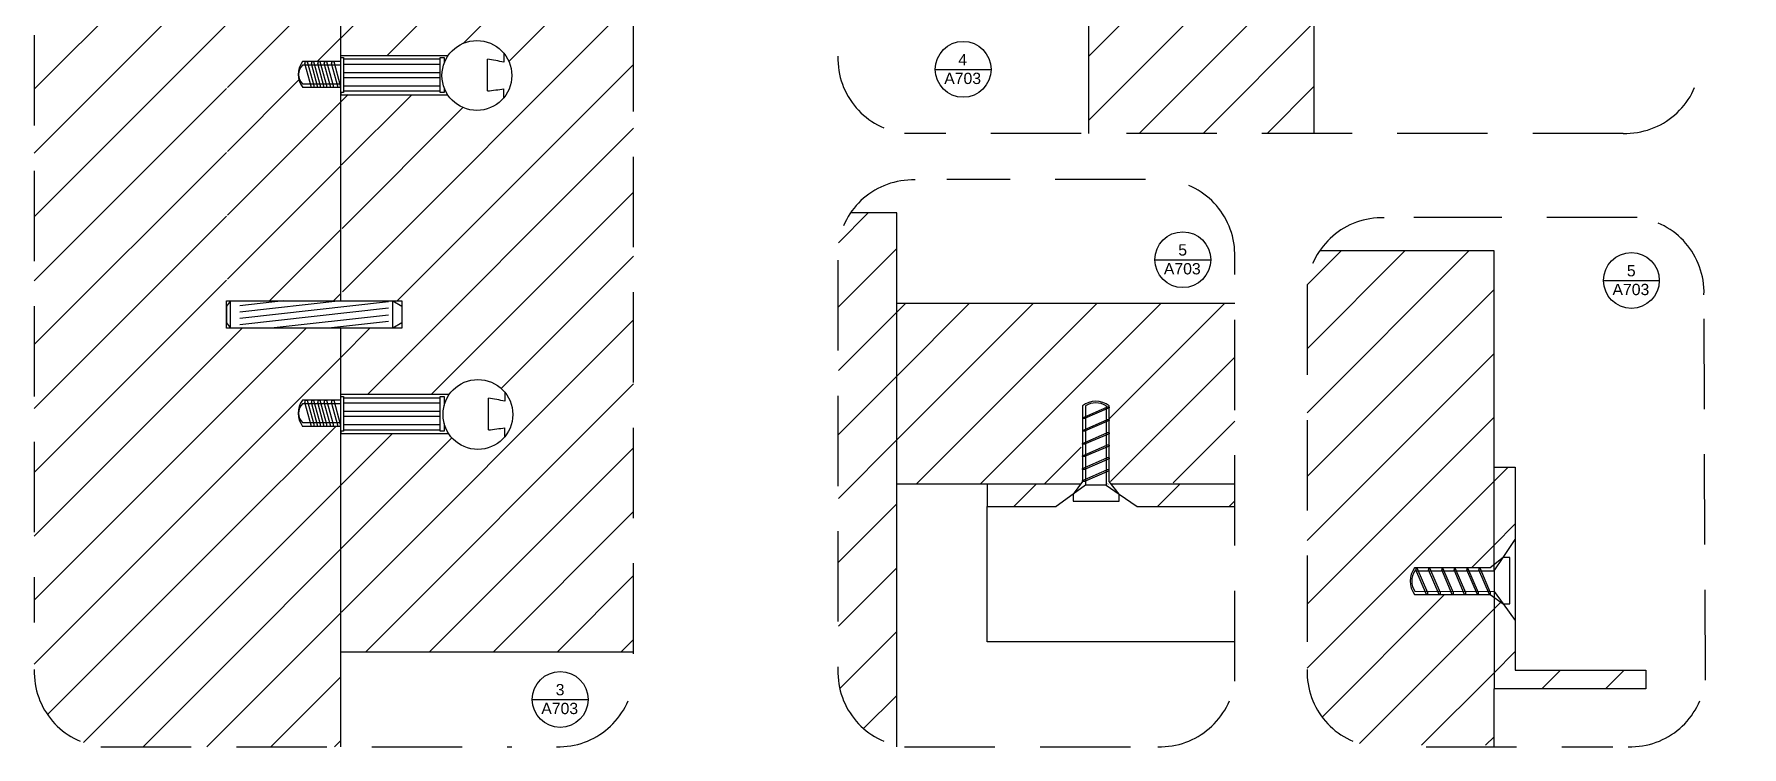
# Model space of a CAD drawing. Header units: inches. Extents: x 223 to 3435, y 564 to 4205.
# Drawn here: x 2678 to 3056.3, y 3762.8 to 3920.5 of the extents above; entities that cross this region are included whole.
import ezdxf

# ---------------------------------------------------------------- set-up
doc = ezdxf.new("R2010")
doc.units = ezdxf.units.IN
doc.header["$MEASUREMENT"] = 0
doc.linetypes.add('DASHEDX2', pattern=[1.5, 1, -0.5])
doc.styles.get("Standard").update_dxf_attribs({"font": 'Arial.ttf'})
pattern_1 = [(45, (829.2407108029029, 2879.782602915726), (-7.071067811865475, 7.071067811865476), [])]

msp = doc.modelspace()

# ---------------------------------------------------------------- hatches: boundary and pattern name
h = msp.add_hatch()
h.set_pattern_fill('ANSI31', color=8, scale=80)
h.set_pattern_definition(pattern_1)
edge = h.paths.add_edge_path()
edge.add_line((2720.856607547204, 3762.757564469256), (2720.856607547204, 3855.419714615084))
edge.add_line((2720.856607547204, 3855.419714615084), (2720.616520008156, 3855.419714615084))
edge.add_line((2720.616520008156, 3855.419714615084), (2720.616520008156, 3861.498192304532))
edge.add_line((2720.616520008156, 3861.498192304533), (2720.664684172269, 3930.419722391344))
edge.add_line((2720.664684172269, 3930.419722391344), (2720.616520008157, 3930.419722391344))
edge.add_line((2720.616520008156, 3930.419722391344), (2720.616520008156, 3936.49820008079))
edge.add_line((2720.616520008156, 3936.49820008079), (2720.678134914392, 4005.419714615084))
edge.add_line((2720.678134914393, 4005.419714615084), (2720.616520008156, 4005.419714615084))
edge.add_line((2720.616520008156, 4005.419714615084), (2720.616520008156, 4011.642745520087))
edge.add_line((2720.616520008156, 4011.642745520087), (2720.757753133375, 4125.419722391343))
edge.add_line((2720.757753133375, 4125.419722391343), (2720.616520008155, 4125.419722391343))
edge.add_line((2720.616520008156, 4125.419722391343), (2720.616520008156, 4131.498200080784))
edge.add_line((2720.616520008156, 4131.498200080784), (2720.856299785344, 4204.962245547818))
edge.add_arc((2714.011601118503, 4155.181606773247), 50.248998961613, 82.17108069158189, 135.6840582980728)
edge.add_line((2678.058523649471, 4190.286280495559), (2678.063459976507, 3779.849091249109))
edge.add_arc((2703.697347033567, 3781.912559818119), 25.71680517073225, 184.6022540571565, 207.24152091009)
edge.add_arc((2694.782247067405, 3779.369344395557), 16.72566886059406, 213.4874306377923, 263.3098871738037)
edge.add_line((2692.833717514745, 3762.757564496441), (2720.856607547204, 3762.757564469256))
h = msp.add_hatch()
h.set_pattern_fill('ANSI31', color=8, scale=80)
h.set_pattern_definition(pattern_1)
h.paths.add_polyline_path([(2745.966910833956, 4103.709532583964), (2744.239547434536, 4103.709532583964), (2744.239547434536, 4103.709532049617), (2743.741043644839, 4103.709532049617), (2742.809796165359, 4103.709532129528), (2742.809796165359, 4103.709532049623), (2742.311292375662, 4103.709532049623), (2741.399043557961, 4103.709532151233), (2741.399043557961, 4103.709532049628), (2740.900539768263, 4103.709532049628), (2739.988634429194, 4103.709532193512), (2739.988634429194, 4103.709532049636), (2739.490130639497, 4103.709532049636), (2737.514026784807, 4103.709532583964, -0.3364382528740795), (2737.466658659307, 4109.488324409438), (2745.966910833956, 4109.488324409438), (2745.966910833956, 4125.419722391343), (2720.856607547204, 4125.419722391343), (2720.856607547204, 4011.641849440313), (2745.966910833956, 4011.548130142508)])
h.paths.add_polyline_path([(2745.966910833956, 4205.056538033796), (2722.213446495737, 4205.056538033796, 0.02033807497738567), (2720.856607547204, 4204.962279550527), (2720.856607547204, 4131.498200080791), (2721.501629409078, 4131.498200080792), (2745.966910833956, 4131.498200080791)])
h.paths.add_polyline_path([(2745.966910833956, 3983.709524807703), (2744.239547434536, 3983.709524807703), (2744.239547434536, 3983.709524273357), (2743.741043644839, 3983.709524273357), (2742.809796165359, 3983.709524353268), (2742.809796165359, 3983.709524273364), (2742.311292375662, 3983.709524273364), (2741.399043557961, 3983.709524374972), (2741.399043557961, 3983.709524273369), (2740.900539768263, 3983.709524273369), (2739.988634429194, 3983.709524417249), (2739.988634429194, 3983.709524273375), (2739.490130639497, 3983.709524273375), (2737.513941386141, 3983.709524807703, -0.3364382528740796), (2737.466573260641, 3989.488316633179), (2745.966910833956, 3989.488316633179), (2745.966910833956, 4005.419714615084), (2720.856607547204, 4005.419714615084), (2720.856607547204, 3936.49820008079), (2721.501629409078, 3936.49820008079), (2745.966910833956, 3936.498200080791)])
h.paths.add_polyline_path([(2745.966910833956, 3908.709532049635), (2737.541537592313, 3908.709532049635, -0.3364382528740796), (2737.494169466812, 3914.48832387511), (2743.88858603969, 3914.48832387511), (2743.88858603969, 3914.488324409439), (2744.387089829389, 3914.488324409439), (2745.966910833956, 3914.48832387511), (2745.966910833956, 3930.419722391344), (2720.856607547204, 3930.419722391344), (2720.856607547204, 3861.498192304533), (2721.501629409078, 3861.498192304533), (2745.966910833956, 3861.498192304533)])
h.paths.add_polyline_path([(2745.966910833956, 3833.709524807703), (2744.239547434536, 3833.709524807703), (2744.239547434536, 3833.709524273357), (2743.741043644839, 3833.709524273357), (2742.809796165359, 3833.70952435327), (2742.809796165359, 3833.709524273364), (2742.311292375662, 3833.709524273364), (2741.399043557961, 3833.709524374976), (2741.399043557961, 3833.709524273369), (2740.900539768263, 3833.709524273369), (2739.988634429194, 3833.709524417257), (2739.988634429194, 3833.709524273375), (2739.490130639497, 3833.709524273375), (2737.514143663713, 3833.709524807703, -0.336438252874088), (2737.466775538212, 3839.488316633179), (2745.966910833956, 3839.488316633179), (2745.966910833956, 3855.419714615084), (2720.856607547204, 3855.419714615084), (2720.856607547204, 3762.757564469257), (2745.966910833956, 3762.757564469257)])
h = msp.add_hatch()
h.set_pattern_fill('ANSI31', color=8, scale=80)
h.set_pattern_definition(pattern_1)
edge = h.paths.add_edge_path()
edge.add_arc((2794.09114796326, 4188.399989189507), 16.72566886059549, 1.643655670545416, 84.78928313819007)
edge.add_line((2795.610154030434, 4205.056538033796), (2745.966910833956, 4205.056538033796))
edge.add_line((2745.966910833956, 4205.056538033796), (2745.966910833956, 4131.49820008079))
edge.add_line((2745.966910833956, 4131.49820008079), (2759.444550407973, 4131.49820008079))
edge.add_line((2759.444550407973, 4131.49820008079), (2759.444550407973, 4125.419722391343))
edge.add_line((2759.444550407973, 4125.419722391343), (2745.966910833956, 4125.419722391343))
edge.add_line((2745.966910833956, 4125.419722391343), (2745.99381372113, 4110.867453834226))
edge.add_line((2745.99381372113, 4110.867453834226), (2750.511040109379, 4110.897759878143))
edge.add_line((2750.511040109379, 4110.897759878143), (2768.064553211839, 4110.867453834226))
edge.add_line((2768.064553211839, 4110.867453834226), (2768.00231012612, 4110.338788234079))
edge.add_line((2768.00231012612, 4110.338788234079), (2768.869056984171, 4110.338788234079))
edge.add_line((2768.869056984171, 4110.338788234079), (2768.869056984171, 4109.159507776705))
edge.add_arc((2776.171087126045, 4106.616792977041), 7.732078811372066, 0, 160.800847676083, ccw=False)
edge.add_arc((2776.171087126045, 4106.616792977041), 7.732078811372048, -160.8008476760831, 0, ccw=False)
edge.add_line((2768.869056984171, 4104.074078177376), (2768.869056984171, 4102.603016174015))
edge.add_line((2768.869056984171, 4102.603016174015), (2768.579915540781, 4102.155456490034))
edge.add_line((2768.579915540781, 4102.155456490034), (2748.297874369981, 4102.094848670657))
edge.add_line((2748.297874369981, 4102.094848670657), (2746.054418359858, 4102.155456490034))
edge.add_line((2746.054418359858, 4102.155456490034), (2746.371268117472, 4011.546620958002))
edge.add_line((2746.371268117472, 4011.546620958002), (2759.444550407973, 4011.497827487757))
edge.add_line((2759.444550407973, 4011.497827487756), (2759.444550407973, 4005.419714615084))
edge.add_line((2759.444550407973, 4005.419714615084), (2745.966910833956, 4005.419714615084))
edge.add_line((2745.966910833956, 4005.419714615084), (2745.966912097044, 3990.821454956046))
edge.add_line((2745.966912097044, 3990.821454956046), (2746.99477222395, 3990.825440106475))
edge.add_line((2746.99477222395, 3990.825440106475), (2768.00231012612, 3990.821454956046))
edge.add_line((2768.00231012612, 3990.821454956046), (2768.00231012612, 3990.338780457821))
edge.add_line((2768.00231012612, 3990.33878045782), (2769.30793499608, 3990.33878045782))
edge.add_arc((2776.050252860715, 3986.553784743491), 7.732078811371995, 0, 150.6910603215394, ccw=False)
edge.add_arc((2776.050252860715, 3986.553784743491), 7.732078811372048, -158.24134707656526, 0, ccw=False)
edge.add_line((2768.869056984171, 3983.687520881251), (2769.538535136944, 3982.114637930212))
edge.add_line((2769.538535136944, 3982.114637930212), (2767.99782786606, 3982.041301572389))
edge.add_line((2767.99782786606, 3982.041301572389), (2746.571256646701, 3982.083614785537))
edge.add_line((2746.571256646701, 3982.083614785537), (2746.010079379635, 3982.134610039999))
edge.add_line((2746.010079379635, 3982.134610039999), (2746.401666971191, 3936.498200080791))
edge.add_line((2746.401666971191, 3936.498200080791), (2759.444550407973, 3936.498200080791))
edge.add_line((2759.444550407973, 3936.498200080791), (2759.444550407973, 3930.419722391344))
edge.add_line((2759.444550407973, 3930.419722391344), (2745.966910833956, 3930.419722391344))
edge.add_line((2745.966910833956, 3930.419722391344), (2745.939980415797, 3915.823483452375))
edge.add_line((2745.939980415797, 3915.823483452375), (2746.59284177797, 3915.853149227759))
edge.add_line((2746.59284177797, 3915.853149227759), (2767.94602475588, 3915.810357947439))
edge.add_line((2767.94602475588, 3915.810357947439), (2768.00231012612, 3915.33878823408))
edge.add_line((2768.00231012612, 3915.33878823408), (2768.869056984171, 3915.33878823408))
edge.add_line((2768.869056984171, 3915.33878823408), (2768.869056984171, 3914.105342059903))
edge.add_arc((2776.10789818731, 3911.387949784023), 7.732078811371839, 0, 159.4243413389502, ccw=False)
edge.add_arc((2776.10789818731, 3911.387949784023), 7.732078811372048, -150.69158807866688, 0, ccw=False)
edge.add_line((2769.365545458988, 3907.603016174015), (2768.16644250158, 3907.110602537607))
edge.add_line((2768.16644250158, 3907.110602537607), (2746.632999881524, 3907.173779968031))
edge.add_line((2746.632999881524, 3907.173779968031), (2746.064292217002, 3907.110615342977))
edge.add_line((2746.064292217002, 3907.110615342977), (2746.322134708516, 3861.498192304533))
edge.add_line((2746.322134708516, 3861.498192304533), (2759.444550407973, 3861.498192304533))
edge.add_line((2759.444550407973, 3861.498192304533), (2759.444550407973, 3855.419714615084))
edge.add_line((2759.444550407973, 3855.419714615085), (2745.966910833956, 3855.419714615085))
edge.add_line((2745.966910833956, 3855.419714615085), (2745.966910833956, 3840.338780457821))
edge.add_line((2745.966910833956, 3840.33878045782), (2747.508074236149, 3840.804679198931))
edge.add_line((2747.508074236149, 3840.804679198931), (2768.156845763061, 3840.804679198931))
edge.add_line((2768.156845763061, 3840.804679198931), (2768.00231012612, 3840.33878045782))
edge.add_line((2768.00231012612, 3840.33878045782), (2768.869056984171, 3840.33878045782))
edge.add_line((2768.869056984171, 3840.33878045782), (2768.869056984171, 3838.357722605611))
edge.add_arc((2776.332246549374, 3836.336375465925), 7.732078811372005, -9.094947017729282e-13, 164.84545536369, ccw=False)
edge.add_arc((2776.332246549374, 3836.336375465925), 7.732078811372048, -164.84545536369, 9.094947017729282e-13, ccw=False)
edge.add_line((2768.869056984171, 3834.315028326239), (2768.869056984171, 3832.603008397755))
edge.add_line((2768.869056984171, 3832.603008397755), (2768.152544400034, 3832.001422246436))
edge.add_line((2768.152544400034, 3832.001422246436), (2746.905768950337, 3832.14207216941))
edge.add_line((2746.905768950337, 3832.14207216941), (2745.991175069862, 3832.14207216941))
edge.add_line((2745.991175069862, 3832.14207216941), (2746.137509969415, 3783.808647688953))
edge.add_line((2746.137509969415, 3783.808647688953), (2810.809935054159, 3783.808647688953))
edge.add_line((2810.809935054159, 3783.808647688953), (2810.809935054159, 4188.879736043056))
h = msp.add_hatch()
h.set_pattern_fill('ANSI31', color=8, scale=80)
h.set_pattern_definition(pattern_1)
h.paths.add_polyline_path([(2961.563639112823, 4079.29159246545), (2960.873643781435, 4079.291574435877), (2959.740268789245, 4079.291623209286), (2958.606915451335, 4079.291597079908), (2957.473554895394, 4079.291597079733), (2956.340201557483, 4079.291570950353), (2955.206833783415, 4079.291597079733), (2954.073480445508, 4079.291570950353), (2952.940119889567, 4079.29157095018), (2951.806766551656, 4079.2915448208), (2951.673499471162, 4079.291497908017), (2951.673499471162, 4079.291172022669), (2950.673516196948, 4079.291145893115), (2949.540162859037, 4079.291119763737), (2948.406802303098, 4079.29111976356), (2947.273448965187, 4079.291093634182), (2946.140081191121, 4079.29111976356), (2945.00672785321, 4079.291093634182), (2943.87336729727, 4079.291093634007), (2942.740013959357, 4079.291067504626), (2941.606638967167, 4079.291116278038), (2940.473285629256, 4079.291090148657), (2939.339925073316, 4079.291090148484), (2938.206571735405, 4079.291064019104), (2937.073203961338, 4079.291090148484), (2935.939850623427, 4079.291064019104), (2934.806490067489, 4079.291064018929), (2933.673136729576, 4079.291037889551), (2932.539776173588, 4079.291037889549), (2931.69603222025, 4079.291019327663), (2931.696048946038, 4086.448078563236), (2931.562671664261, 4086.930903169485), (2932.696032220252, 4086.930903169485), (2933.829385558163, 4086.930929298866), (2934.962746114103, 4086.930929299041), (2936.096099452014, 4086.930955428419), (2937.22946722608, 4086.930929299041), (2938.362820563992, 4086.930955428419), (2939.49618111993, 4086.930955428596), (2940.629534457841, 4086.930981557974), (2941.762909450033, 4086.930932784565), (2942.896262787945, 4086.930958913943), (2944.029623343884, 4086.930958914119), (2945.162976681795, 4086.930985043499), (2946.296344455861, 4086.930958914119), (2947.429697793774, 4086.930985043499), (2948.69642841341, 4086.930985043692), (2948.69642841341, 4086.448186566801), (2950.673516196948, 4079.291145893115), (2951.673499471162, 4079.291172022669), (2951.673499471162, 4079.291541338533), (2952.80674982587, 4079.291570950353), (2952.80674982587, 4079.77436942705), (2950.829662042332, 4086.931410100736), (2949.829678768117, 4086.931383971181), (2949.82966204233, 4086.931410100736), (2950.829662042332, 4086.931410100736), (2951.963015380241, 4086.931436230114), (2953.096375936182, 4086.931436230292), (2954.229729274091, 4086.93146235967), (2955.363097048157, 4086.931436230292), (2956.49645038607, 4086.93146235967), (2957.629810942011, 4086.931462359845), (2958.763164279919, 4086.931488489225), (2959.896539272111, 4086.931439715815), (2961.563639112823, 4086.931478150682), (2961.563639112823, 4128.472944638821), (2944.674418467026, 4128.472944638821), (2944.674418467026, 4136.449081971528), (2945.559527867948, 4136.449081971528), (2961.563639112823, 4136.449081971528), (2961.563639112823, 4205.138383154144), (2911.563639112823, 4205.202533504991), (2911.563639112823, 3898.562390592965), (2961.563639112823, 3898.564143144846), (2961.563639112823, 3978.472944638821), (2944.674418467026, 3978.472944638821), (2944.674418467026, 3986.449081971529), (2945.559527867948, 3986.449081971529), (2961.563639112823, 3986.449081971529), (2961.563639112823, 4028.472944638821), (2944.674418467026, 4028.472944638821), (2944.674418467026, 4036.449081971529), (2945.559527867948, 4036.449081971529), (2961.563639112823, 4036.449081971529)])
edge = h.paths.add_edge_path()
edge.add_line((3047.121431807691, 4186.44908197153), (2961.563639112823, 4186.44908197153))
edge.add_line((2961.563639112823, 4186.44908197153), (2961.563639112823, 4136.449081971529))
edge.add_line((2961.563639112823, 4136.449081971528), (2981.563639112823, 4136.449081971528))
edge.add_line((2981.563639112823, 4136.449081971528), (2983.50244886684, 4136.449081971528))
edge.add_line((2983.50244886684, 4136.449081971528), (2983.50244886684, 4128.472944638821))
edge.add_line((2983.50244886684, 4128.472944638821), (2961.563639112823, 4128.472944638821))
edge.add_line((2961.563639112823, 4128.472944638821), (2961.563639112823, 4086.931465845367))
edge.add_line((2961.563639112823, 4086.931465845367), (2962.163253165962, 4086.931465845367))
edge.add_line((2962.163253165962, 4086.931465845367), (2963.296606503876, 4086.931491974748))
edge.add_line((2963.296606503876, 4086.931491974748), (2964.429974277939, 4086.931465845367))
edge.add_line((2964.429974277939, 4086.931465845367), (2965.563327615851, 4086.931491974748))
edge.add_line((2965.563327615851, 4086.931491974748), (2966.83005823549, 4086.931491974943))
edge.add_line((2966.83005823549, 4086.931491974943), (2966.83005823549, 4086.448693498046))
edge.add_line((2966.83005823549, 4086.448693498046), (2968.807146019028, 4079.291652824366))
edge.add_line((2968.807146019028, 4079.291652824366), (2969.807129293242, 4079.291678953917))
edge.add_line((2969.807129293242, 4079.291678953917), (2969.807129293242, 4079.291982070462))
edge.add_line((2969.807129293242, 4079.291982070462), (2970.940397934964, 4079.292011682761))
edge.add_line((2970.940397934964, 4079.292011682761), (2970.940397934964, 4079.774810159456))
edge.add_line((2970.940397934964, 4079.774810159456), (2968.963310151426, 4086.931850833142))
edge.add_line((2968.963310151426, 4086.931850833142), (2967.963326877212, 4086.931824703589))
edge.add_line((2967.963326877212, 4086.931824703589), (2967.963310151425, 4086.931850833142))
edge.add_line((2967.963310151425, 4086.931850833142), (2968.878940919173, 4086.931850833142))
edge.add_arc((2991.733607817567, 4082.455926503966), 23.28883203677332, -172.19101854281837, 168.9192726858745, ccw=False)
edge.add_line((2968.660743505488, 4079.291652484001), (2967.673792681115, 4079.291626694986))
edge.add_line((2967.673792681115, 4079.291626694986), (2966.540432125175, 4079.291626694811))
edge.add_line((2966.540432125175, 4079.291626694811), (2965.407078787264, 4079.291600565433))
edge.add_line((2965.407078787264, 4079.291600565433), (2964.2737110132, 4079.291626694811))
edge.add_line((2964.2737110132, 4079.291626694811), (2963.140357675287, 4079.291600565433))
edge.add_line((2963.140357675287, 4079.291600565433), (2962.00699711935, 4079.291600565256))
edge.add_line((2962.00699711935, 4079.291600565256), (2961.563639112823, 4079.291590343669))
edge.add_line((2961.563639112823, 4079.291590343669), (2961.563639112823, 4036.449081971529))
edge.add_line((2961.563639112823, 4036.449081971529), (2981.563639112823, 4036.449081971529))
edge.add_line((2981.563639112823, 4036.449081971529), (2983.50244886684, 4036.449081971529))
edge.add_line((2983.50244886684, 4036.449081971529), (2983.50244886684, 4028.472944638821))
edge.add_line((2983.50244886684, 4028.472944638821), (2961.563639112823, 4028.472944638821))
edge.add_line((2961.563639112823, 4028.472944638821), (2961.563639112823, 3986.449081971529))
edge.add_line((2961.563639112823, 3986.449081971529), (2981.563639112823, 3986.449081971529))
edge.add_line((2981.563639112823, 3986.449081971529), (2983.50244886684, 3986.449081971529))
edge.add_line((2983.50244886684, 3986.449081971529), (2983.50244886684, 3978.472944638821))
edge.add_line((2983.50244886684, 3978.472944638821), (2961.563639112823, 3978.472944638821))
edge.add_line((2961.563639112823, 3978.472944638821), (2961.563639112823, 3936.449081971529))
edge.add_line((2961.563639112823, 3936.449081971529), (3047.138358429791, 3936.449081971529))
edge.add_line((3047.138358429791, 3936.449081971529), (3047.121431807691, 4186.44908197153))
h.paths.add_polyline_path([(3343.199981326855, 4154.772477648863), (3154.036666994358, 4154.772477648863), (3154.036666994358, 4139.526785173577), (3154.036666994358, 4128.911237035514), (3170.462696100642, 4128.911237035514), (3170.462696100642, 4127.731736783322), (3170.462696100641, 4124.00184253539), (3170.462696100642, 4122.83275934606), (3154.036666994358, 4122.83275934606), (3154.036666994358, 4110.081537957734), (3154.575570608271, 4110.06649924115), (3155.247697739296, 4110.087828720228), (3176.442838759716, 4110.046083211846), (3176.442838759716, 4110.547311030581), (3176.720228480409, 4110.536644156814), (3193.196460995752, 4110.537617364985), (3193.252011231707, 4101.962991768875), (3193.241661453443, 4094.821107875464), (3434.508883460858, 4094.811086372808), (3434.508883460858, 4154.772477648863), (3399.205938048938, 4154.772477648863), (3399.205938048938, 4127.944445441119), (3393.127460359484, 4127.944445441119), (3393.127460359484, 4154.772477648863), (3349.278459016309, 4154.772477648863), (3349.278459016309, 4127.944445441119), (3343.199981326855, 4127.944445441119)])
h.paths.add_polyline_path([(3434.508883460858, 4174.772477648863), (3084.036666994358, 4174.772477648863), (3084.036666994358, 4154.772477648863), (3343.199981326855, 4154.772477648863), (3343.199981326855, 4165.887366440013), (3343.199981326855, 4166.772475840937), (3349.278459016309, 4166.772475840937), (3349.278459016309, 4165.887366440013), (3349.278459016309, 4154.772477648863), (3393.127460359484, 4154.772477648863), (3393.127460359484, 4166.772475840937), (3399.205938048938, 4166.772475840937), (3399.205938048938, 4154.772477648863), (3434.508883460858, 4154.772477648863)])
edge = h.paths.add_edge_path()
edge.add_line((3154.036666994358, 4102.696229722311), (3145.536531698615, 4102.696229722311))
edge.add_arc((3149.462461223457, 4105.423576155829), 4.780307647260325, 177.4894655774711, 214.7877399874158, ccw=False)
edge.add_arc((3147.539427405758, 4105.585099683176), 2.8530872120395, 179.0386556350303, 239.6286985758113)
edge.add_line((3146.096901715843, 4103.123550115639), (3146.096901715843, 4102.696230256638))
edge.add_line((3146.096901715843, 4102.696230256639), (3146.595405505541, 4102.696230256639))
edge.add_line((3146.595405505541, 4102.696230256639), (3148.00581460633, 4102.696230155363))
edge.add_line((3148.00581460633, 4102.696230155362), (3149.602169782011, 4108.47502208212))
edge.add_line((3149.602169782011, 4108.475022082121), (3149.468799718363, 4108.475022082121))
edge.add_line((3149.468799718363, 4108.475022082121), (3149.468799718363, 4107.99222360543))
edge.add_line((3149.468799718363, 4107.99222360543), (3148.005814486702, 4102.696229722311))
edge.add_line((3148.005814486702, 4102.696229722311), (3148.784693240753, 4102.696229722311))
edge.add_line((3148.784693240753, 4102.696229722311), (3150.381048536064, 4108.475022082126))
edge.add_line((3150.381048536064, 4108.475022082126), (3151.012922389408, 4108.475022082126))
edge.add_line((3151.012922389408, 4108.475022082126), (3149.416567094097, 4102.696229722311))
edge.add_line((3149.416567094097, 4102.696229722311), (3151.824972136446, 4102.696229722311))
edge.add_line((3151.824972136446, 4102.696229722311), (3153.421327284149, 4108.475021547786))
edge.add_line((3153.421327284149, 4108.475021547785), (3154.036666994358, 4108.475021547785))
edge.add_line((3154.036666994358, 4108.475021547785), (3154.036666994358, 4110.081537957733))
edge.add_line((3154.036666994358, 4110.081537957734), (3154.036666994358, 4122.832759346064))
edge.add_line((3154.036666994358, 4122.832759346063), (3133.573475454843, 4122.832759346065))
edge.add_line((3133.573475454843, 4122.832759346065), (3131.634665700823, 4122.83275934606))
edge.add_line((3131.634665700823, 4122.83275934606), (3131.634665700823, 4128.911237035513))
edge.add_line((3131.634665700823, 4128.911237035514), (3154.036666994358, 4128.911237035514))
edge.add_line((3154.036666994358, 4128.911237035514), (3154.036666994358, 4139.526785173577))
edge.add_line((3154.036666994358, 4139.526785173577), (3154.036666994358, 4154.772477648864))
edge.add_line((3154.036666994358, 4154.772477648863), (3104.036666994358, 4154.772477648863))
edge.add_line((3104.036666994358, 4154.772477648863), (3104.036666994358, 4055.597692657715))
edge.add_line((3104.036666994358, 4055.597692657716), (3154.036666994358, 4055.598530473088))
edge.add_line((3154.036666994358, 4055.598530473088), (3154.036666994358, 4102.696229722311))
h.paths.add_polyline_path([(3188.356835253005, 3969.713370448181), (3188.250028500838, 3969.713370448182), (3099.094219235775, 3969.713370448182), (3099.094219235775, 3947.368197616643), (3093.015741546321, 3947.368197616643), (3093.015741546321, 3969.713370448182), (3069.617314234481, 3969.713370448182), (3069.617314234481, 3909.71337044818), (3184.783084207277, 3909.71337044818), (3186.76160096263, 3912.963676945216), (3186.76160096263, 3914.964590243011), (3188.35683647945, 3914.964590243011), (3188.356835253005, 3930.761606929771), (3188.356835253005, 3931.260110719469)])
edge = h.paths.add_edge_path()
edge.add_line((3356.113589422335, 3994.713370448182), (3069.617314234481, 3994.713370448184))
edge.add_line((3069.617314234481, 3994.713370448184), (3069.617314234481, 3969.713370448182))
edge.add_line((3069.617314234481, 3969.713370448182), (3093.015741546321, 3969.713370448182))
edge.add_line((3093.015741546321, 3969.713370448182), (3093.015741546321, 3985.311118615537))
edge.add_line((3093.015741546321, 3985.311118615537), (3093.015741546321, 3986.196228016461))
edge.add_line((3093.015741546321, 3986.196228016461), (3099.094219235775, 3986.196228016461))
edge.add_line((3099.094219235775, 3986.196228016461), (3099.094219235775, 3969.713370448182))
edge.add_line((3099.094219235775, 3969.713370448182), (3187.983237274144, 3969.713370448182))
edge.add_line((3187.983237274144, 3969.713370448182), (3188.356835520488, 3969.816574630256))
edge.add_line((3188.356835520488, 3969.816574630256), (3188.356835253005, 3971.611284379481))
edge.add_line((3188.356835253005, 3971.611284379481), (3188.356835253005, 3972.10978816918))
edge.add_line((3188.356835253005, 3972.10978816918), (3188.356835253005, 3985.116462805928))
edge.add_arc((3191.752114629294, 3981.238241893764), 5.154465974918928, 39.927306931369685, 131.2012848004107, ccw=False)
edge.add_line((3195.704865069093, 3984.546456434459), (3195.33584607822, 3984.444517243107))
edge.add_line((3195.33584607822, 3984.444517243107), (3195.335846336398, 3969.713370448186))
edge.add_line((3195.335846336398, 3969.713370448186), (3317.7984401061, 3969.71337044818))
edge.add_line((3317.7984401061, 3969.71337044818), (3317.7984401061, 3985.311112363056))
edge.add_line((3317.7984401061, 3985.311112363056), (3317.7984401061, 3986.19622176398))
edge.add_line((3317.7984401061, 3986.19622176398), (3323.876917795554, 3986.19622176398))
edge.add_line((3323.876917795554, 3986.19622176398), (3323.876917795554, 3969.71337044818))
edge.add_line((3323.876917795554, 3969.71337044818), (3356.113589422335, 3969.713370448182))
edge.add_line((3356.113589422335, 3969.713370448182), (3356.113589422335, 3994.713370448182))
h.paths.add_polyline_path([(3286.113589422335, 3943.813521110879), (3286.113589422335, 3969.713370448181), (3195.335846336398, 3969.713370448186), (3195.335847295928, 3955.558960061405), (3195.335847295928, 3955.060456271707), (3195.335847295928, 3914.964590243011), (3196.931222350942, 3914.964590243011), (3196.931222350942, 3912.963676945217), (3198.74863005454, 3909.71337044818), (3286.113589422335, 3909.71337044818)])
h.paths.add_polyline_path([(3336.113589422335, 3969.71337044818), (3323.876917795554, 3969.71337044818), (3323.876917795554, 3947.368191364162), (3317.7984401061, 3947.368191364162), (3317.7984401061, 3969.71337044818), (3286.113589422335, 3969.713370448181), (3286.113589422335, 3943.813521110879), (3286.113589422335, 3842.03005254697), (3336.113589422335, 3842.03005254697)])
edge = h.paths.add_edge_path()
edge.add_line((2943.973608037288, 3860.965896708828), (2869.09101574446, 3860.965896708828))
edge.add_line((2869.09101574446, 3860.965896708828), (2869.09101574446, 3820.965896708828))
edge.add_line((2869.09101574446, 3820.965896708828), (2909.953330776148, 3820.965896708828))
edge.add_line((2909.953330776148, 3820.965896708828), (2910.215804232957, 3821.504058315207))
edge.add_line((2910.215804232957, 3821.504058315207), (2909.953336805161, 3824.27811959679))
edge.add_line((2909.953336805161, 3824.27811959679), (2909.503511052766, 3824.27811959467))
edge.add_line((2909.503511052766, 3824.27811959467), (2909.953341609606, 3824.472394614153))
edge.add_line((2909.953341609606, 3824.472394614153), (2909.953346438814, 3827.008357768852))
edge.add_line((2909.953346438814, 3827.008357768852), (2909.50351105768, 3827.008357768852))
edge.add_line((2909.50351105768, 3827.008357768852), (2909.953346808774, 3827.202635031656))
edge.add_line((2909.953346808774, 3827.202635031656), (2909.953351954028, 3829.904563415913))
edge.add_line((2909.953351954028, 3829.904563415913), (2909.503511056277, 3829.90456341531))
edge.add_line((2909.503511056277, 3829.90456341531), (2909.953352323993, 3830.098843060658))
edge.add_line((2909.953352323993, 3830.098843060658), (2910.215836138434, 3838.258587946944))
edge.add_arc((2913.179046336122, 3837.15777192907), 3.161077439876026, 20.379749982014573, 159.6202500179815, ccw=False)
edge.add_line((2916.142256533811, 3838.258587946944), (2915.879783077001, 3835.062145445868))
edge.add_line((2915.879783077001, 3835.062145445868), (2916.14225653381, 3821.504058315207))
edge.add_line((2916.14225653381, 3821.504058315207), (2943.973608037288, 3820.965896708826))
edge.add_line((2943.973608037288, 3820.965896708826), (2943.973608037288, 3860.965896708828))
h = msp.add_hatch()
h.set_pattern_fill('ANSI31', color=8, scale=80)
h.set_pattern_definition(pattern_1)
h.paths.add_polyline_path([(2869.09101574446, 3880.965896708828), (2858.862555741825, 3880.965896708828, 0.1105907338041925), (2856.163051181184, 3874.173232388211), (2856.163051181184, 3777.532466154868, 0.3197318945381901), (2869.09101574446, 3763.058408013821)])
h = msp.add_hatch()
h.set_pattern_fill('ANSI31', color=8, scale=80)
h.set_pattern_definition(pattern_1)
h.paths.add_polyline_path([(3001.384429750969, 3872.533886554172), (2962.749642315867, 3872.533886554172, 0.1201000032142876), (2959.990378133768, 3865.109269543395), (2959.990378133768, 3786.014574653592), (2959.984365611107, 3779.539955143752, 0.3502049607258922), (2972.838013899691, 3763.097827820124), (3001.384429750969, 3763.097827820124), (3001.384429750969, 3795.879244114908), (3000.56691749111, 3796.477257532555), (2995.072206863007, 3796.477262695392), (2995.072206863007, 3796.477261367632), (2994.877936524451, 3796.477261367632), (2992.341968690945, 3796.477264096556), (2992.341968690945, 3796.477261367632), (2992.147698352391, 3796.477261367632), (2989.445763043884, 3796.477265227511), (2989.445763043884, 3796.477261367632), (2989.251492705328, 3796.477261367632), (2983.812390627813, 3796.477273275125, -0.3369164407231371), (2983.812382142201, 3802.403693670506), (2984.093897010748, 3802.40369394208), (2984.093897010748, 3802.403745573963), (2984.288167349306, 3802.403745573963), (3000.56691177393, 3802.403709833405), (3001.384429750969, 3803.056180692348)])
h = msp.add_hatch()
h.set_pattern_fill('ANSI31', color=8, scale=80)
h.set_pattern_definition(pattern_1)
h.paths.add_polyline_path([(3006.105069683966, 3824.670067051935), (3001.384429750969, 3824.670067051934), (3001.384429750969, 3803.056180692348), (3003.384426257206, 3804.652401784678), (3006.105069683966, 3808.642708762469)])
h.paths.add_polyline_path([(3006.105069683966, 3790.695826350213), (3003.38441839288, 3794.416244595839), (3001.38744002478, 3795.877042087833), (3001.38744002478, 3775.564394218689), (3035.000271633472, 3775.564394218689), (3035.000271633472, 3779.691323620378), (3006.105069683966, 3779.691323620378)])
h = msp.add_hatch()
h.set_pattern_fill('ANSI31', color=8, scale=90)
h.set_pattern_definition([(45, (829.2407108029029, 2879.782602915726), (-7.954951288348659, 7.95495128834866), [])])
h.paths.add_polyline_path([(2889.09101574446, 3820.965896708828), (2889.09101574446, 3815.965896708828), (2907.89229847247, 3815.965896708828), (2909.953330776148, 3818.78341838221), (2909.953330776148, 3818.977688720764), (2909.953334606687, 3820.965896708828)])
h.paths.add_polyline_path([(2943.973608037288, 3820.965896708826), (2915.879783077, 3820.965896708828), (2915.879783077, 3818.78341838221), (2918.128476317417, 3815.965896708828), (2943.973608037288, 3815.965896708828)])

# ---------------------------------------------------------------- linework, layer by layer
at = {"color": 1}
for p, q in [((2911.563639112823, 4205.056538033796), (2911.563639112823, 3898.560964904004)), ((2961.563639112823, 3898.560964904004), (2961.563639112823, 3978.472944638821)), ((2745.966910833956, 3914.967721292045), (2745.966910833956, 3930.419722391344)), ((2745.966910833956, 3861.498192304532), (2745.966910833956, 3907.954035234392)), ((2869.09101574446, 3762.757564469257), (2869.09101574446, 3880.965896708828)), ((3001.384429750969, 3872.533886554172), (2962.749642315867, 3872.533886554172)), ((3001.384429750969, 3866.171089384358), (3001.384429750969, 3872.533886554172)), ((3001.384429750969, 3824.670067051935), (3001.384429750969, 3866.171089384358)), ((2869.09101574446, 3860.965896708828), (2943.973608037288, 3860.965896708828)), ((2745.966910833956, 3839.967713515781), (2745.966910833956, 3855.419714615085)), ((2745.966910833956, 3762.757564469257), (2745.966910833956, 3832.954027458129)), ((3001.384429750969, 3801.719051557338), (3001.384429750969, 3824.670067051935)), ((3001.384429750969, 3824.670067051934), (3006.105069683966, 3824.670067051935)), ((3006.105069683966, 3824.670067051934), (3006.105069683966, 3779.691323620378)), ((2869.09101574446, 3820.965896708828), (2909.822136114688, 3820.965896708828)), ((2889.09101574446, 3820.965896708828), (2889.09101574446, 3815.965896708828)), ((2916.571768887859, 3820.965896708828), (2943.973608037288, 3820.965896708826)), ((2908.15477192928, 3818.686536641826), (2904.434369215538, 3815.965896708828)), ((2918.390949774227, 3818.686536641826), (2922.381251627794, 3815.965896708828)), ((2889.09101574446, 3815.965896708828), (2904.434369215538, 3815.965896708828)), ((2889.091015744459, 3785.965896708828), (2889.09101574446, 3815.965896708828)), ((2922.381251627794, 3815.965896708828), (2943.973608037288, 3815.965896708828)), ((3003.384429750969, 3804.652406908902), (3006.105069683966, 3808.642708762469)), ((3001.38744002478, 3797.147059375794), (3001.38744002478, 3775.564394218689)), ((3003.384429750969, 3794.416229063955), (3006.105069683966, 3790.695826350213)), ((2745.966910833956, 3783.808647688953), (2810.809935054159, 3783.808647688953)), ((2943.973608037288, 3785.965896708828), (2889.091015744459, 3785.965896708828)), ((3006.105069683966, 3779.691323620378), (3035.000271633472, 3779.691323620378)), ((3035.000271633472, 3779.691323620378), (3035.000271633472, 3775.564394218689)), ((3035.000271633472, 3775.564394218689), (3001.38744002478, 3775.564394218689)), ((3001.38744002478, 3762.757564469257), (3001.38744002478, 3775.564394218689))]:
    msp.add_line(p, q, dxfattribs=at)
at = {"color": 4, "linetype": 'DASHEDX2', "ltscale": 20}
for p, q in [((2678.058523649471, 4190.286280495559), (2678.058523649471, 3790.274458624133)), ((2810.809935054159, 3783.378797453488), (2810.809935054159, 4188.879736043053)), ((3029.96683380223, 3898.566540747797), (2870.838888372973, 3898.560963148195)), ((2924.185613552714, 3888.370555663766), (2880.166729765069, 3888.370555663766)), ((3033.121588096868, 3879.950574679151), (2983.626364553482, 3879.950574679151)), ((2856.068631788864, 3870.4899804713), (2856.068631788864, 3778.890761046427)), ((2943.973608037288, 3777.292231762328), (2943.973608037288, 3871.153940049864)), ((2959.990378133768, 3865.109269543396), (2959.990378133768, 3786.014574653592)), ((3048.199986520713, 3777.533397851287), (3047.895354382191, 3863.818130440011)), ((2692.833717514745, 3762.757564496442), (2783.851454814507, 3762.757564469257)), ((2870.838889327102, 3762.758728000851), (2927.620772738763, 3762.757824633524)), ((2986.383640097224, 3762.757564469257), (3027.704413454546, 3762.757564469257))]:
    msp.add_line(p, q, dxfattribs=at)
at = {"color": 7}
for p, q in [((2745.966910833956, 3915.33878823408), (2745.966910833956, 3915.83878823408)), ((2745.966910833956, 3915.83878823408), (2769.785313285803, 3915.83878823408)), ((2745.966910833956, 3914.48832387511), (2737.494172174114, 3914.48832387511)), ((2738.02714555544, 3914.48832387511), (2738.525649345139, 3914.48832387511)), ((2738.02714555544, 3914.48832387511), (2738.02714555544, 3914.005525398421)), ((2739.490130639497, 3908.709532049635), (2738.02714555544, 3914.005525398421)), ((2738.525649345139, 3914.48832387511), (2739.988634429194, 3909.192330526325)), ((2739.437554684207, 3914.488323875107), (2739.936058473905, 3914.488323875107)), ((2739.437554684207, 3914.488323875107), (2739.437554684207, 3914.005525398414)), ((2740.900539768263, 3908.709532049629), (2739.437554684207, 3914.005525398414)), ((2739.936058473905, 3914.488323875107), (2741.399043557961, 3909.192330526319)), ((2740.848307291605, 3914.488323875099), (2741.346811081302, 3914.488323875099)), ((2740.848307291605, 3914.488323875099), (2740.848307291605, 3914.005525398411)), ((2742.311292375662, 3908.709532049623), (2740.848307291605, 3914.005525398411)), ((2741.346811081302, 3914.488323875099), (2742.809796165359, 3909.19233052631)), ((2742.278058560782, 3914.488323875092), (2742.776562350481, 3914.488323875092)), ((2742.278058560782, 3914.488323875092), (2742.278058560782, 3914.005525398403)), ((2743.741043644839, 3908.709532049617), (2742.278058560782, 3914.005525398403)), ((2742.776562350481, 3914.488323875092), (2744.239547434536, 3909.192330526304)), ((2743.88858603969, 3914.488324409439), (2744.387089829389, 3914.488324409439)), ((2743.88858603969, 3914.488324409439), (2743.88858603969, 3914.00552593275)), ((2745.351571123747, 3908.709532583963), (2743.88858603969, 3914.00552593275)), ((2744.387089829389, 3914.488324409439), (2745.850074913445, 3909.192331060653)), ((2745.966910833956, 3908.709532049635), (2737.541537592313, 3908.709532049635)), ((2739.988634429194, 3908.709532049635), (2739.490130639497, 3908.709532049635)), ((2739.988634429194, 3909.192330526325), (2739.988634429194, 3908.709532049635)), ((2741.399043557961, 3908.709532049629), (2740.900539768263, 3908.709532049629)), ((2741.399043557961, 3909.192330526319), (2741.399043557961, 3908.709532049629)), ((2742.809796165359, 3908.709532049623), (2742.311292375662, 3908.709532049623)), ((2742.809796165359, 3909.19233052631), (2742.809796165359, 3908.709532049623)), ((2744.239547434536, 3908.709532049617), (2743.741043644839, 3908.709532049617)), ((2744.239547434536, 3909.192330526304), (2744.239547434536, 3908.709532049617)), ((2745.850074913445, 3908.709532583963), (2745.351571123747, 3908.709532583963)), ((2745.850074913445, 3909.192331060653), (2745.850074913445, 3908.709532583963)), ((2745.966910833956, 3907.603016174015), (2745.966910833956, 3907.103016174015)), ((2745.966910833956, 3907.103016174015), (2769.671720229617, 3907.103016174015)), ((2721.501629409079, 3855.419714615084), (2721.501629409078, 3861.498192304533)), ((2733.288689588077, 3861.498192304532), (2723.620440971778, 3860.418649846255)), ((2745.966910833956, 3861.498192304532), (2723.620440971777, 3859.003018259445)), ((2756.496850009935, 3861.257648654354), (2723.620440971777, 3857.5867170471)), ((2756.496850009935, 3859.842017067547), (2723.620440971778, 3856.171085460289)), ((2756.496850009935, 3858.315988405345), (2730.558180483397, 3855.419714615084)), ((2757.505740653954, 3855.419714615084), (2757.505740653954, 3861.498192304532)), ((2756.496850009935, 3856.901026444073), (2743.230404645865, 3855.419714615084)), ((2745.966910833956, 3839.488316633179), (2737.466778245514, 3839.488316633179)), ((2738.02714555544, 3839.488316098851), (2738.525649345139, 3839.488316098851)), ((2738.02714555544, 3839.488316098851), (2738.02714555544, 3839.005517622162)), ((2738.525649345139, 3839.488316098851), (2739.988634429194, 3834.192322750065)), ((2739.437554684207, 3839.488316098847), (2739.936058473905, 3839.488316098847)), ((2739.437554684207, 3839.488316098847), (2739.437554684207, 3839.005517622154)), ((2739.936058473905, 3839.488316098847), (2741.399043557961, 3834.19232275006)), ((2740.848307291605, 3839.48831609884), (2741.346811081302, 3839.48831609884)), ((2740.848307291605, 3839.48831609884), (2740.848307291605, 3839.005517622151)), ((2741.346811081302, 3839.48831609884), (2742.809796165359, 3834.192322750051)), ((2742.278058560782, 3839.488316098832), (2742.776562350481, 3839.488316098832)), ((2742.278058560782, 3839.488316098832), (2742.278058560782, 3839.005517622144)), ((2742.776562350481, 3839.488316098832), (2744.239547434536, 3834.192322750044)), ((2743.88858603969, 3839.488316633179), (2744.387089829389, 3839.488316633179)), ((2743.88858603969, 3839.488316633179), (2743.88858603969, 3839.00551815649)), ((2744.387089829389, 3839.488316633179), (2745.850074913445, 3834.192323284393)), ((2745.966910833956, 3840.33878045782), (2745.966910833956, 3840.83878045782)), ((2745.966910833956, 3840.83878045782), (2770.046278681637, 3840.83878045782)), ((2739.490130639497, 3833.709524273375), (2738.02714555544, 3839.005517622162)), ((2740.900539768263, 3833.709524273369), (2739.437554684207, 3839.005517622154)), ((2742.311292375662, 3833.709524273364), (2740.848307291605, 3839.005517622151)), ((2743.741043644839, 3833.709524273357), (2742.278058560782, 3839.005517622144)), ((2745.351571123747, 3833.709524807703), (2743.88858603969, 3839.00551815649)), ((2910.215836138434, 3838.258587946944), (2910.215804232957, 3821.504058315207)), ((2910.215836138434, 3835.628327208714), (2915.654188441859, 3837.977069382046)), ((2910.658219189082, 3835.434056870159), (2910.215836138434, 3835.434056870159)), ((2916.142288439288, 3837.782799043488), (2910.658219189082, 3835.434056870159)), ((2916.142288439288, 3837.977069382046), (2915.654188441859, 3837.977069382046)), ((2916.14225653381, 3821.504058315207), (2916.142256533811, 3838.258587946944)), ((2916.142288439288, 3837.977069382046), (2916.142288439288, 3837.782799043488)), ((2745.966910833956, 3833.709524807703), (2737.514143663713, 3833.709524807703)), ((2739.988634429194, 3833.709524273375), (2739.490130639497, 3833.709524273375)), ((2739.988634429194, 3834.192322750065), (2739.988634429194, 3833.709524273375)), ((2741.399043557961, 3833.709524273369), (2740.900539768263, 3833.709524273369)), ((2741.399043557961, 3834.19232275006), (2741.399043557961, 3833.709524273369)), ((2742.809796165359, 3833.709524273364), (2742.311292375662, 3833.709524273364)), ((2742.809796165359, 3834.192322750051), (2742.809796165359, 3833.709524273364)), ((2744.239547434536, 3833.709524273357), (2743.741043644839, 3833.709524273357)), ((2744.239547434536, 3834.192322750044), (2744.239547434536, 3833.709524273357)), ((2745.850074913445, 3833.709524807703), (2745.351571123747, 3833.709524807703)), ((2745.850074913445, 3834.192323284393), (2745.850074913445, 3833.709524807703)), ((2745.966910833956, 3832.603008397755), (2745.966910833956, 3832.103008397755)), ((2745.966910833956, 3832.103008397755), (2769.862034341772, 3832.103008397755)), ((2910.215804232957, 3832.819473687466), (2915.654156536382, 3835.168215860796)), ((2910.658187283607, 3832.62520334891), (2910.215804232957, 3832.62520334891)), ((2910.215804232957, 3829.923268040403), (2915.654156536382, 3832.272010213735)), ((2916.142256533811, 3834.973945522242), (2910.658187283607, 3832.62520334891)), ((2916.142256533811, 3832.077739875181), (2910.658187283607, 3829.728997701849)), ((2916.142256533811, 3835.168215860796), (2915.654156536382, 3835.168215860796)), ((2916.142256533811, 3832.272010213735), (2915.654156536382, 3832.272010213735)), ((2916.142256533811, 3835.168215860796), (2916.142256533811, 3834.973945522242)), ((2916.142256533811, 3832.272010213735), (2916.142256533811, 3832.077739875181)), ((2910.215804232957, 3829.728997701849), (2910.215804232957, 3829.923268040403)), ((2910.658187283607, 3829.728997701849), (2910.215804232957, 3829.728997701849)), ((2910.215804232957, 3827.193029868343), (2915.654156536382, 3829.541772041675)), ((2916.142256533811, 3829.347501703119), (2910.658187283607, 3826.998759529788)), ((2916.142256533811, 3829.541772041675), (2915.654156536382, 3829.541772041675)), ((2916.142256533811, 3829.541772041675), (2916.142256533811, 3829.347501703119)), ((2910.215804232957, 3826.998759529788), (2910.215804232957, 3827.193029868343)), ((2910.658187283607, 3826.998759529788), (2910.215804232957, 3826.998759529788)), ((2910.215804232957, 3824.375307802803), (2915.654156536382, 3826.724049976135)), ((2910.215804232957, 3824.18103746425), (2910.215804232957, 3824.375307802803)), ((2910.658187283607, 3824.18103746425), (2910.215804232957, 3824.18103746425)), ((2910.215804232957, 3821.698328653761), (2915.654156536382, 3824.047070827091)), ((2916.142256533811, 3826.529779637581), (2910.658187283607, 3824.18103746425)), ((2916.142256533811, 3826.724049976135), (2915.654156536382, 3826.724049976135)), ((2916.142256533811, 3824.047070827091), (2915.654156536382, 3824.047070827091)), ((2916.142256533811, 3826.724049976135), (2916.142256533811, 3826.529779637581)), ((2910.215804232957, 3821.504058315207), (2908.15477192928, 3818.686536641826)), ((2910.215804232957, 3821.504058315207), (2910.215804232957, 3821.698328653761)), ((2910.658187283607, 3821.504058315207), (2910.215804232957, 3821.504058315207)), ((2916.142256533811, 3823.852800488539), (2910.658187283607, 3821.504058315207)), ((2918.390949774227, 3818.686536641826), (2916.14225653381, 3821.504058315207)), ((3000.56691177393, 3802.403709833405), (2983.812382142201, 3802.403693670506)), ((2984.093897010748, 3802.403745573963), (2984.288167349306, 3802.403745573963)), ((2986.44263918408, 3796.477293273108), (2984.093897010748, 3801.915645576534)), ((2984.288167349306, 3802.403745573963), (2986.636909522636, 3796.919676323757)), ((2986.902750531998, 3802.403713668486), (2987.097020870552, 3802.403713668486)), ((2989.251492705328, 3796.477261367632), (2986.902750531998, 3801.915613671057)), ((2987.097020870552, 3802.403713668486), (2989.445763043884, 3796.919644418282)), ((2989.798956179059, 3802.403713668486), (2989.993226517613, 3802.403713668486)), ((2992.147698352391, 3796.477261367632), (2989.798956179059, 3801.915613671057)), ((2989.993226517613, 3802.403713668486), (2992.341968690945, 3796.919644418282)), ((2992.529194351119, 3802.403713668486), (2992.723464689675, 3802.403713668486)), ((2994.877936524451, 3796.477261367632), (2992.529194351119, 3801.915613671057)), ((2992.723464689675, 3802.403713668486), (2995.072206863007, 3796.919644418282)), ((2995.346916416659, 3802.403713668486), (2995.541186755213, 3802.403713668486)), ((2997.695658589991, 3796.477261367632), (2995.346916416659, 3801.915613671057)), ((2995.541186755213, 3802.403713668486), (2997.889928928545, 3796.919644418282)), ((2998.023895565703, 3802.403713668486), (2998.218165904255, 3802.403713668486)), ((3000.372637739033, 3796.477261367632), (2998.023895565703, 3801.915613671057)), ((2998.218165904255, 3802.403713668486), (3000.566908077587, 3796.919644418282)), ((3003.384431278022, 3804.652405791851), (3000.56691177393, 3802.403709833405)), ((2983.81238785935, 3796.477273275131), (3000.56691749111, 3796.477257532555)), ((2986.636909522636, 3796.477293273108), (2986.44263918408, 3796.477293273108)), ((2986.636909522636, 3796.919676323757), (2986.636909522636, 3796.477293273108)), ((2989.445763043884, 3796.477261367632), (2989.251492705328, 3796.477261367632)), ((2989.445763043884, 3796.919644418282), (2989.445763043884, 3796.477261367632)), ((2992.341968690945, 3796.477261367632), (2992.147698352391, 3796.477261367632)), ((2992.341968690945, 3796.919644418282), (2992.341968690945, 3796.477261367632)), ((2995.072206863007, 3796.477261367632), (2994.877936524451, 3796.477261367632)), ((2995.072206863007, 3796.919644418282), (2995.072206863007, 3796.477261367632)), ((2997.889928928545, 3796.477261367632), (2997.695658589991, 3796.477261367632)), ((2997.889928928545, 3796.919644418282), (2997.889928928545, 3796.477261367632)), ((3000.566908077587, 3796.477261367632), (3000.372637739033, 3796.477261367632)), ((3000.566908077587, 3796.919644418282), (3000.566908077587, 3796.477261367632)), ((3000.56691749111, 3796.477257532555), (3003.384441152744, 3794.416227946909))]:
    msp.add_line(p, q, dxfattribs=at)
at = {"color": 2}
for p, q in [((2768.00231012612, 3907.603016174015), (2768.00231012612, 3915.33878823408)), ((2768.00231012612, 3915.33878823408), (2768.869056984171, 3915.33878823408)), ((2768.869056984171, 3915.33878823408), (2768.869056984171, 3914.105342059903)), ((2778.455968108251, 3907.962471948401), (2778.455968108251, 3914.98075762336)), ((2782.064352324932, 3916.318030599959), (2782.064352324932, 3914.318030599959)), ((2745.966910833956, 3913.662129497711), (2737.498509587557, 3913.662129497711)), ((2737.498509587557, 3909.536779399433), (2745.966910833956, 3909.536779399433)), ((2768.869056984171, 3907.603016174015), (2768.00231012612, 3907.603016174015)), ((2768.869056984171, 3908.670557508143), (2768.869056984171, 3907.603016174015)), ((2782.064352324932, 3906.457868968087), (2782.064352324932, 3908.457868968087)), ((2721.501629409079, 3861.498192304532), (2720.616520008156, 3860.318692052346)), ((2720.616520008156, 3860.318692052346), (2720.616520008156, 3856.588797804414)), ((2721.501629409079, 3861.498192304532), (2757.505740653954, 3861.498192304532)), ((2757.505740653954, 3861.498192304532), (2759.444550407973, 3860.318692052346)), ((2759.444550407973, 3860.318692052346), (2759.444550407973, 3856.588797804414)), ((2720.616520008156, 3856.588797804415), (2721.501629409079, 3855.419714615084)), ((2757.505740653954, 3855.419714615084), (2721.501629409079, 3855.419714615084)), ((2759.444550407973, 3856.588797804415), (2757.505740653954, 3855.419714615084)), ((2768.00231012612, 3832.603008397755), (2768.00231012612, 3840.33878045782)), ((2768.00231012612, 3840.33878045782), (2768.869056984171, 3840.33878045782)), ((2768.869056984171, 3840.33878045782), (2768.869056984171, 3838.357722605611)), ((2778.680316470315, 3832.910897630303), (2778.680316470315, 3839.929183305262)), ((2782.288700686996, 3841.266456281862), (2782.288700686996, 3839.266456281862)), ((2745.966910833956, 3838.662121721451), (2737.498509587557, 3838.662121721451)), ((2910.925885083387, 3838.258086412797), (2910.885602241119, 3820.683526368013)), ((2915.457594422662, 3838.258086412797), (2915.457594422664, 3820.686536641826)), ((2737.498509587557, 3834.536771623174), (2745.966910833956, 3834.536771623174)), ((2768.869056984171, 3832.603008397755), (2768.00231012612, 3832.603008397755)), ((2768.869056984171, 3834.315028326239), (2768.869056984171, 3832.603008397755)), ((2782.288700686996, 3831.406294649988), (2782.288700686996, 3833.406294649988)), ((2910.889718710457, 3820.686536641827), (2908.15477192928, 3818.686536641826)), ((2915.457594422664, 3820.686536641826), (2910.889718710457, 3820.686536641827)), ((2915.457594422664, 3820.686536641826), (2918.390949774227, 3818.686536641826)), ((2983.812879979997, 3801.719051557337), (3001.384429750969, 3801.719051557338)), ((2984.093897010748, 3802.403745573963), (2984.093897010748, 3801.915645576534)), ((2986.902750531998, 3802.403713668486), (2986.902750531998, 3801.915613671057)), ((2989.798956179059, 3802.403713668486), (2989.798956179059, 3801.915613671057)), ((2992.529194351119, 3802.403713668486), (2992.529194351119, 3801.915613671057)), ((2995.346916416659, 3802.403713668486), (2995.346916416659, 3801.915613671057)), ((2998.023895565703, 3802.403713668486), (2998.023895565703, 3801.915613671057)), ((3001.384429750969, 3801.719051557338), (3003.384429750969, 3804.652406908902)), ((3001.384429750969, 3801.719051557338), (3001.384429750967, 3797.151175845132)), ((2983.812879979997, 3797.187342218062), (3001.387440024781, 3797.147059375794)), ((3001.384429750967, 3797.151175845132), (3003.384429750969, 3794.416229063955))]:
    msp.add_line(p, q, dxfattribs=at)
at = {"color": 4}
for p, q in [((2877.625816688856, 3912.726901310884), (2889.989247175146, 3912.726901310884)), ((2926.269571348691, 3870.582622256634), (2938.633001834981, 3870.582622256634)), ((3025.633061313476, 3865.988934992094), (3037.996491799767, 3865.988934992094)), ((2788.375901469839, 3773.229773829538), (2800.739331956129, 3773.229773829538))]:
    msp.add_line(p, q, dxfattribs=at)
at = {"color": 2}
for points in [[(2746.532942150519, 3915.33878823408), (2746.532942150519, 3907.603016174015), (2745.966910833956, 3907.603016174015), (2745.966910833956, 3915.33878823408), (2746.532942150519, 3915.33878823408)], [(2768.00231012612, 3914.967721292043), (2746.532942150519, 3914.967721292043), (2746.532942150519, 3913.896376557238), (2768.00231012612, 3913.896376557238)], [(2768.00231012612, 3911.973862256981), (2746.532942150519, 3911.973862256981), (2746.532942150519, 3910.967585255345), (2768.00231012612, 3910.967585255345)], [(2768.00231012612, 3909.045073638519), (2746.532942150519, 3909.045073638519), (2746.532942150519, 3907.95403523439), (2768.00231012612, 3907.95403523439)], [(2746.532942150519, 3840.33878045782), (2746.532942150519, 3832.603008397755), (2745.966910833956, 3832.603008397755), (2745.966910833956, 3840.33878045782), (2746.532942150519, 3840.33878045782)], [(2768.00231012612, 3839.967713515783), (2746.532942150519, 3839.967713515783), (2746.532942150519, 3838.896368780978), (2768.00231012612, 3838.896368780978)], [(2768.00231012612, 3836.973854480721), (2746.532942150519, 3836.973854480721), (2746.532942150519, 3835.967577479085), (2768.00231012612, 3835.967577479085)], [(2768.00231012612, 3834.045065862259), (2746.532942150519, 3834.045065862259), (2746.532942150519, 3832.95402745813), (2768.00231012612, 3832.95402745813)], [(2908.15477192928, 3818.686536641826), (2908.15477192928, 3817.167238766907), (2918.390949774227, 3817.167238766907), (2918.390949774227, 3818.686536641826)], [(3003.384429750969, 3794.416229063955), (3004.903727625887, 3794.416229063955), (3004.903727625887, 3804.652406908902), (3003.384429750969, 3804.652406908902)]]:
    msp.add_lwpolyline(points, dxfattribs=at)
at = {"color": 1}
msp.add_lwpolyline([(2869.09101574446, 3880.965896708828), (2858.862555741825, 3880.965896708828)], dxfattribs=at)
at = {"color": 7}
msp.add_lwpolyline([(2721.501629409078, 3861.498192304533), (2759.444550407973, 3861.498192304533), (2759.444550407973, 3855.419714615084), (2720.616520008156, 3855.419714615084), (2720.616520008156, 3861.498192304533), (2721.501629409078, 3861.498192304533)], dxfattribs=at)
at = {"color": 2}
for centre in [(2776.10789818731, 3911.387949784023), (2776.332246549374, 3836.336375465925)]:
    msp.add_circle(centre, 7.732078811372042, dxfattribs=at)
at = {"color": 4}
for centre in [(2883.807531932001, 3912.745107921782), (2932.451286591836, 3870.600828867533), (3031.814776556622, 3866.007141602992), (2794.557616712984, 3773.247980440436)]:
    msp.add_circle(centre, 6.181742054470784, dxfattribs=at)
at = {"color": 2}
for centre, radius, start, end in [((2772.557016794171, 3872.707689363193), 42.68266541272521, 77.12970895140377, 82.0560181321433), ((2739.469671245355, 3911.599454448573), 2.8530872120394, 133.7003857084052, 226.2996142915948), ((2772.557016794171, 3964.318503855083), 56.66392113922961, 275.97555727518, 279.6590381693525), ((2772.781365156235, 3797.656115045095), 42.68266541272521, 77.12970895140377, 82.05601813214976), ((2739.469671245355, 3836.599446672314), 2.8530872120394, 133.7003857084052, 226.2996142915948), ((2913.191739753025, 3834.65572242324), 4.255716590327224, 57.83047502432827, 122.1695249756717), ((2772.781365156235, 3889.266929536985), 56.66392113922961, 275.9755572751735, 279.6590381693589), ((2987.415243969554, 3799.4531968877), 4.255716590327224, 147.8304750243062, 212.1695249756938)]:
    msp.add_arc(centre, radius, start, end, dxfattribs=at)
at = {"color": 4, "linetype": 'DASHEDX2', "ltscale": 20}
for centre, start, end in [((2872.787417925634, 3915.172743047312), 178.3563443294547, 263.3098871738011), ((3030.446580655778, 3915.285327838696), 268.3563443294549, 353.3098871738012), ((2872.680412212954, 3871.541734073475), 88.35634432945484, 173.3098871738011), ((2927.254820946389, 3871.633686903413), 358.3563443294547, 83.30988717380114), ((2976.602158557858, 3863.160744466288), 88.35634432945484, 173.3098871738011), ((3031.176567291292, 3863.338383586458), 358.3563443294547, 83.30988717380114), ((2694.782247067406, 3779.369344395559), 178.3563443294547, 263.3098871738011), ((2872.787418879763, 3779.370507899968), 178.3563443294547, 263.3098871738011), ((2976.709164270538, 3779.369342612564), 178.3563443294547, 263.3098871738011), ((2794.205418429537, 3779.481927403948), 268.3563443294549, 353.3098871738012), ((2927.39189425881, 3779.481927403948), 268.3563443294549, 353.3098871738012), ((3031.588206621596, 3779.481927403948), 268.3563443294549, 353.3098871738012)]:
    msp.add_arc(centre, 16.72566886059568, start, end, dxfattribs=at)
at = {"color": 7}
for centre, radius, start, end in [((2741.325897280081, 3911.630142081125), 4.780307647259564, 143.2797710499467, 217.6594533603385), ((2741.298503351481, 3836.630134839193), 4.780307647259564, 143.2797710499467, 217.6594533603385), ((2913.179048157198, 3834.360219007068), 4.896721788565777, 52.7609927183114, 127.2390185528602), ((2987.710753940648, 3799.440489054606), 4.896721788565777, 142.7610479908785, 217.2390738254445)]:
    msp.add_arc(centre, radius, start, end, dxfattribs=at)

# ---------------------------------------------------------------- texts
at = {"color": 4, "char_height": 2.5, "attachment_point": 1}
for s, insert in [('\\pi0.77596;4\\P\\pi-2.34477;A703', (2881.962860630312, 3916.16179731187)), ('\\pi0.84418;5\\P\\pi-2.34477;A703', (2930.606615290147, 3874.017518257621)), ('\\pi0.84418;5\\P\\pi-2.34477;A703', (3029.970105254933, 3869.42383099308)), ('\\pi0.84418;3\\P\\pi-2.34477;A703', (2792.712945411295, 3776.664669830524))]:
    msp.add_mtext_dynamic_manual_height_columns(s, width=3.291352732440146, gutter_width=1, heights=[0], dxfattribs=dict(at, insert=insert))

doc.saveas('drawing.dxf')
